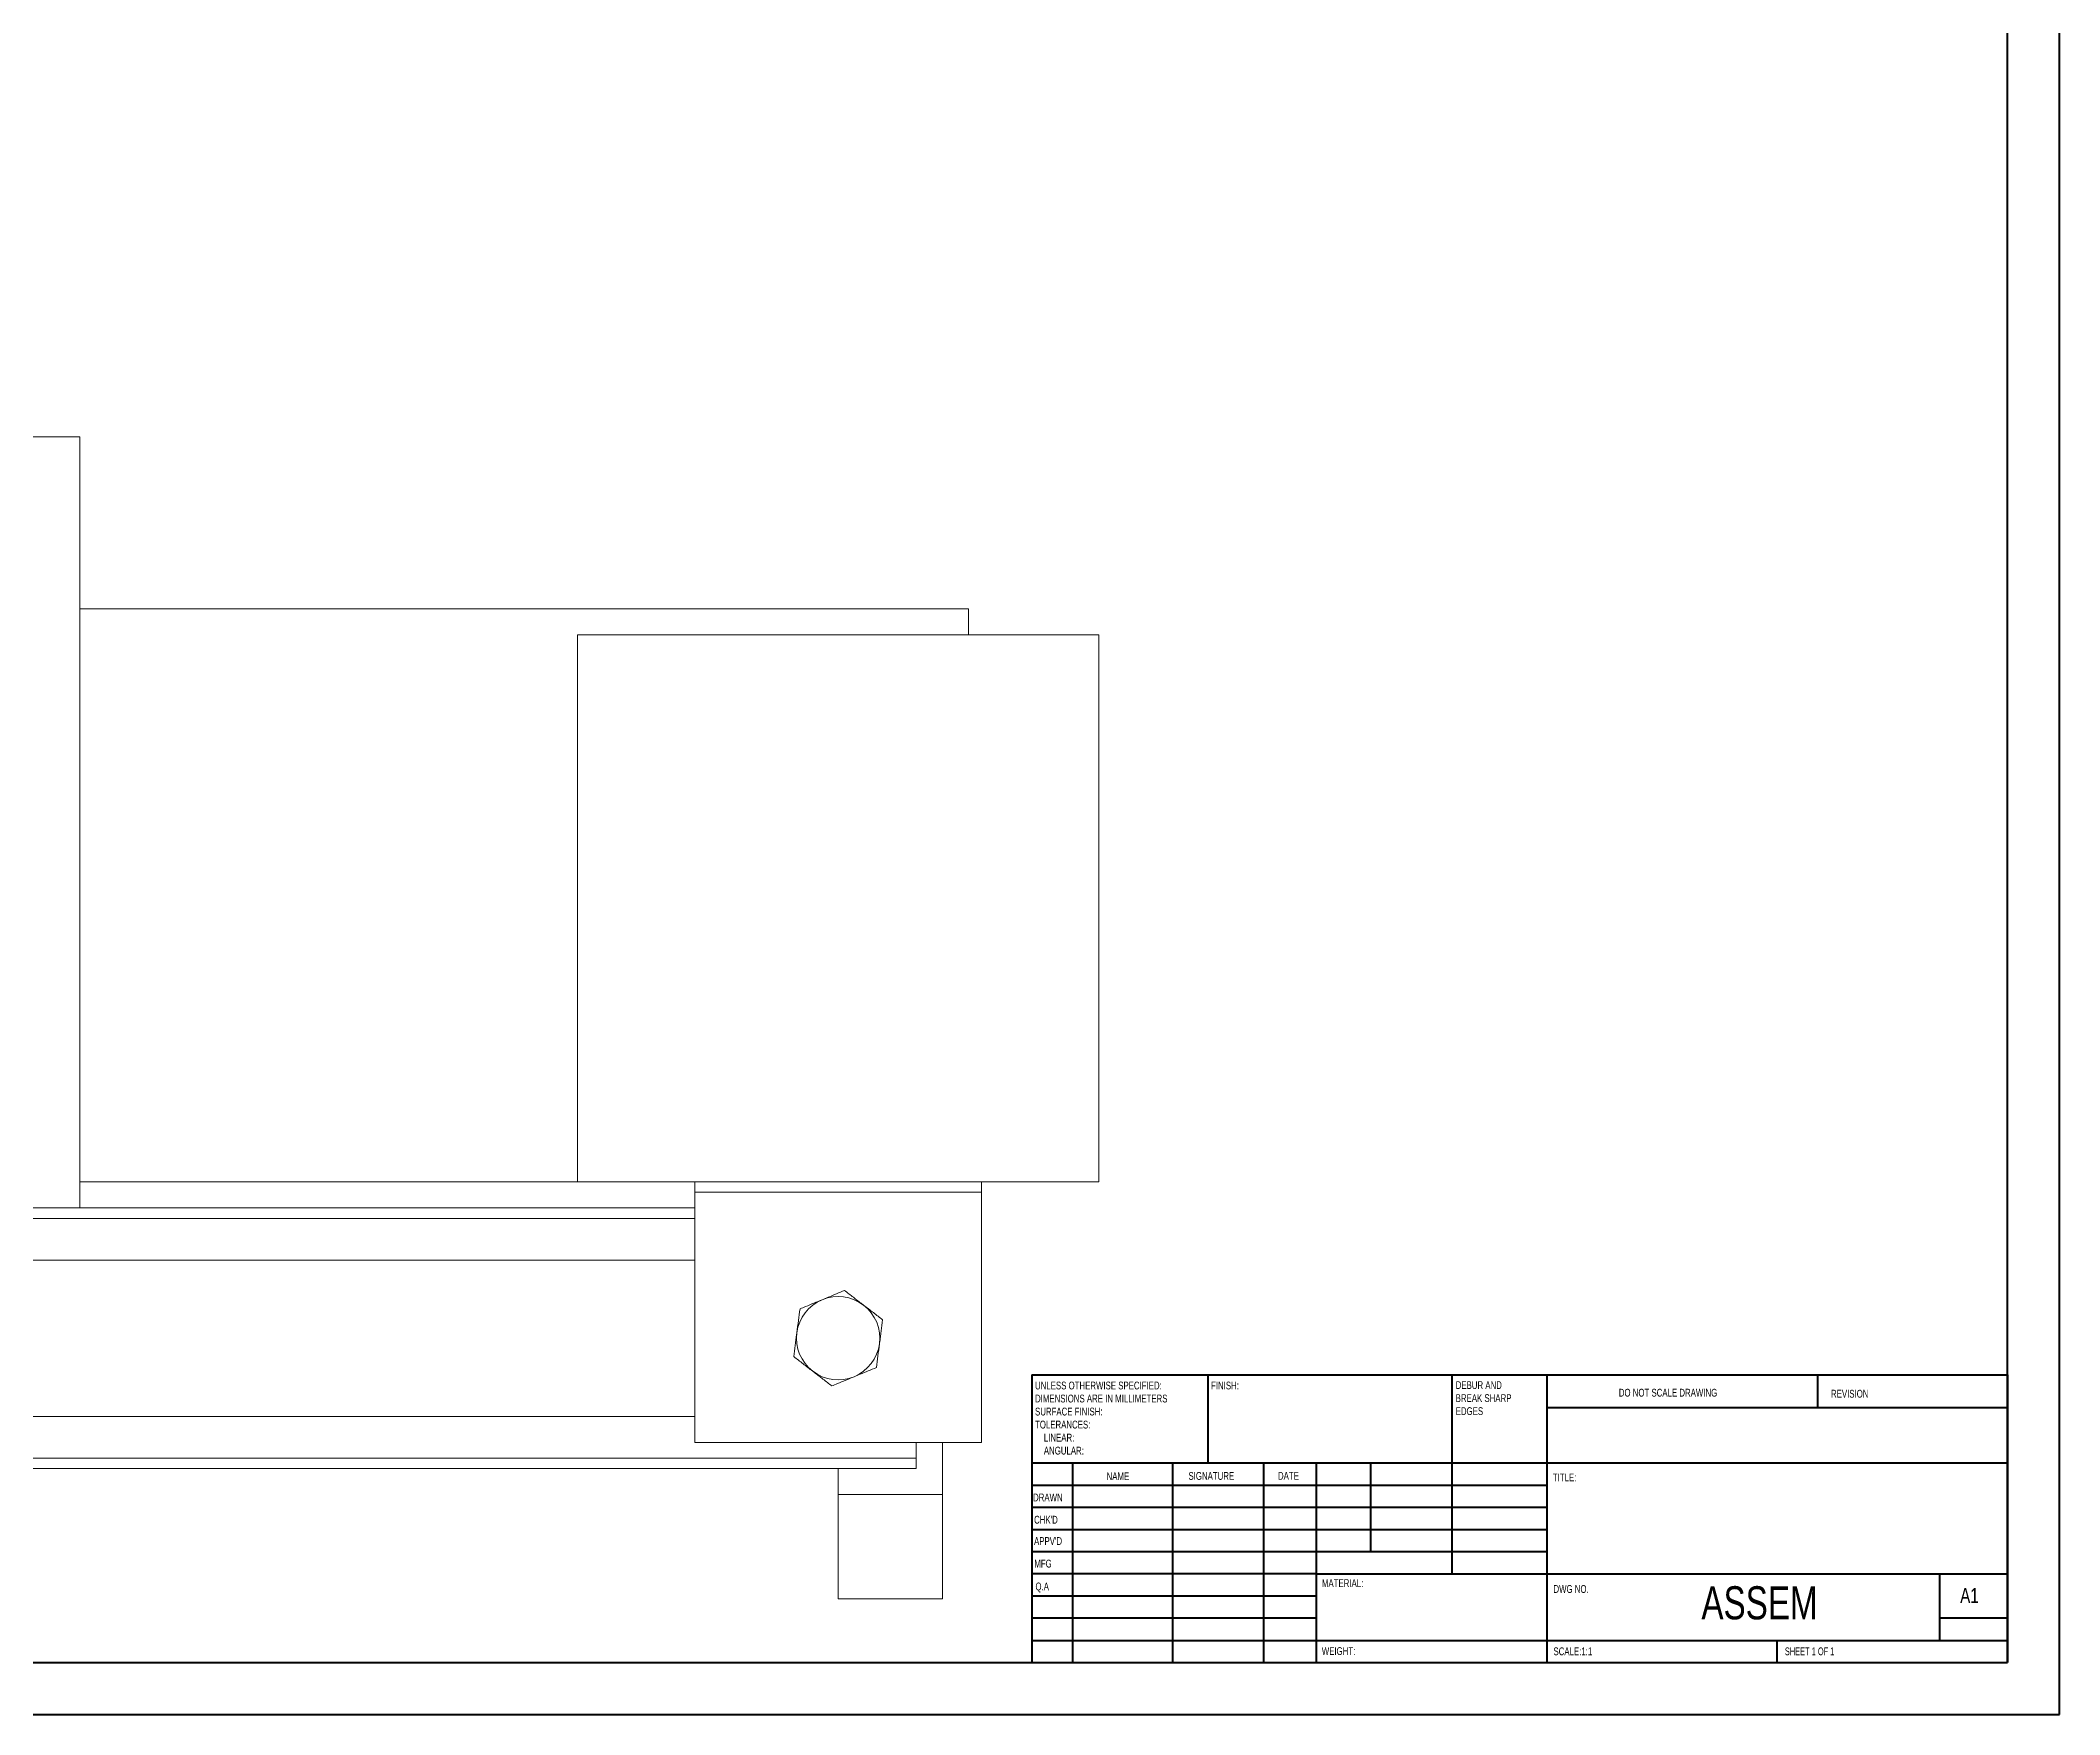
# Model space of a CAD drawing. Header units: millimetres. Extents: x 0 to 119, y 0 to 84.
# Drawn here: x 80.16 to 118.91, y 0.02 to 32.15 of the extents above; entities that cross this region are included whole.
import ezdxf

# ---------------------------------------------------------------- set-up
doc = ezdxf.new("R2010")
doc.units = ezdxf.units.MM
doc.styles.add('SLDTEXTSTYLE0', font='TXT', dxfattribs={"width": 0.75})
doc.styles.add('SLDTEXTSTYLE1', font='TXT', dxfattribs={"width": 0.6875})

# ---------------------------------------------------------------- blocks, each defined once
blk = doc.blocks.new('SW_NOTE_0')
at = {"color": 0, "linetype": 'Continuous', "lineweight": 0, "char_height": 0.15, "attachment_point": 1, "style": 'SLDTEXTSTYLE0'}
for s, insert in [('DEBUR AND', (0, 0.193)), ('BREAK SHARP', (0, -0.057)), ('EDGES', (0, -0.307))]:
    blk.add_mtext(s, dxfattribs=dict(at, insert=insert))
blk = doc.blocks.new('SW_NOTE_1')
at = {"color": 0, "linetype": 'Continuous', "lineweight": 0, "char_height": 0.15, "attachment_point": 1, "style": 'SLDTEXTSTYLE0'}
for s, insert in [('UNLESS OTHERWISE SPECIFIED:', (0, 0.193)), ('SURFACE FINISH:', (0, -0.307)), ('DIMENSIONS ARE IN MILLIMETERS', (0, -0.057)), ('TOLERANCES:', (0, -0.557)), ('ANGULAR:', (0.169, -1.057)), ('LINEAR:', (0.169, -0.807))]:
    blk.add_mtext(s, dxfattribs=dict(at, insert=insert))

msp = doc.modelspace()

# ---------------------------------------------------------------- linework, layer by layer
at = {"color": 7, "linetype": 'Continuous', "lineweight": 40}
for p, q in [((118.908, 0.021), (118.908, 84.121)), ((117.908, 1.021), (117.908, 83.121)), ((99.188, 6.546), (117.908, 6.546)), ((99.188, 6.546), (99.188, 1.021)), ((102.568, 4.846), (102.568, 6.546)), ((107.248, 6.546), (107.248, 2.721)), ((109.068, 6.546), (109.068, 1.021)), ((114.268, 5.909), (114.268, 6.546)), ((117.908, 6.546), (117.908, 1.021)), ((117.908, 5.909), (109.068, 5.909)), ((117.908, 4.846), (99.188, 4.846)), ((99.968, 4.846), (99.968, 1.021)), ((101.887, 4.846), (101.887, 1.021)), ((103.628, 4.846), (103.628, 1.021)), ((104.648, 1.021), (104.648, 4.846)), ((105.688, 3.146), (105.688, 4.846)), ((109.068, 4.421), (99.188, 4.421)), ((109.068, 3.996), (99.188, 3.996)), ((109.068, 3.571), (99.188, 3.571)), ((109.068, 3.146), (99.188, 3.146)), ((104.648, 2.721), (99.188, 2.721)), ((104.648, 2.721), (117.908, 2.721)), ((116.608, 1.446), (116.608, 2.721)), ((104.648, 2.296), (99.188, 2.296)), ((104.648, 1.871), (99.188, 1.871)), ((117.908, 1.871), (116.608, 1.871)), ((99.188, 1.446), (117.908, 1.446)), ((113.488, 1.021), (113.488, 1.446)), ((2.508, 1.021), (117.908, 1.021)), ((0.008, 0.021), (118.908, 0.021))]:
    msp.add_line(p, q, dxfattribs=at)
at = {"color": 7, "linetype": 'Continuous', "lineweight": 15}
for p, q in [((61.917, 24.546), (80.917, 24.546)), ((80.917, 24.546), (80.917, 9.746)), ((80.917, 21.246), (97.969, 21.246)), ((97.969, 21.246), (97.969, 20.746)), ((90.469, 20.746), (90.469, 10.246)), ((90.469, 20.746), (100.469, 20.746)), ((100.469, 20.746), (100.469, 10.246)), ((80.917, 10.246), (90.469, 10.246)), ((90.469, 10.246), (100.469, 10.246)), ((92.719, 10.246), (92.719, 10.046)), ((98.219, 10.246), (98.219, 10.046)), ((51.219, 9.746), (92.719, 9.746)), ((98.219, 10.046), (92.719, 10.046)), ((92.719, 10.046), (92.719, 5.246)), ((98.219, 10.046), (98.219, 5.246)), ((92.719, 8.746), (51.219, 8.746)), ((92.719, 5.746), (51.219, 5.746)), ((98.219, 5.246), (92.719, 5.246)), ((96.969, 4.946), (96.969, 5.246)), ((97.469, 4.246), (97.469, 5.246)), ((46.969, 4.946), (96.969, 4.946)), ((46.969, 4.746), (96.969, 4.746)), ((95.469, 4.246), (95.469, 4.746)), ((96.969, 4.746), (96.969, 4.946)), ((95.469, 2.246), (95.469, 4.246)), ((95.469, 4.246), (97.469, 4.246)), ((97.469, 2.246), (97.469, 4.246)), ((95.469, 2.246), (97.469, 2.246))]:
    msp.add_line(p, q, dxfattribs=at)
at = {"color": 8, "linetype": 'Continuous', "lineweight": 15}
msp.add_line((51.219, 9.546), (92.719, 9.546), dxfattribs=at)
at = {"color": 7, "linetype": 'Continuous', "lineweight": 15}
for start, end in [(112.4483, 172.4483), (52.4483, 112.4483), (352.4483, 52.4483), (172.4483, 232.4483), (292.4483, 352.4483), (232.4483, 292.4483)]:
    msp.add_arc((95.469, 7.246), 0.8, start, end, dxfattribs=at)
for points, knots in [([(95.591, 8.162), (95.488, 8.119), (95.347, 8.061), (95.203, 8.001), (95.164, 7.985)], [0, 0, 0, 0, 0.731368, 1, 1, 1, 1]), ([(95.957, 7.88), (95.948, 7.887), (95.882, 7.937), (95.759, 8.032), (95.647, 8.118), (95.591, 8.162)], [0, 0, 0, 0, 0.070085, 0.530785, 1, 1, 1, 1]), ([(94.737, 7.809), (94.727, 7.734), (94.707, 7.584), (94.687, 7.429), (94.676, 7.351)], [0, 0, 0, 0, 0.495457, 1, 1, 1, 1]), ([(95.164, 7.985), (95.057, 7.941), (94.912, 7.881), (94.773, 7.824), (94.737, 7.809)], [0, 0, 0, 0, 0.742451, 1, 1, 1, 1]), ([(96.323, 7.599), (96.264, 7.644), (96.144, 7.736), (96.02, 7.832), (95.957, 7.88)], [0, 0, 0, 0, 0.4954573, 1, 1, 1, 1]), ([(96.262, 7.141), (96.264, 7.151), (96.275, 7.234), (96.295, 7.389), (96.314, 7.528), (96.323, 7.599)], [0, 0, 0, 0, 0.070084, 0.530784, 1, 1, 1, 1]), ([(94.676, 7.351), (94.675, 7.34), (94.664, 7.258), (94.643, 7.103), (94.625, 6.963), (94.616, 6.893)], [0, 0, 0, 0, 0.070087, 0.530783, 1, 1, 1, 1]), ([(96.202, 6.683), (96.212, 6.757), (96.231, 6.907), (96.252, 7.062), (96.262, 7.141)], [0, 0, 0, 0, 0.495458, 1, 1, 1, 1]), ([(94.616, 6.893), (94.675, 6.847), (94.795, 6.755), (94.919, 6.66), (94.982, 6.612)], [0, 0, 0, 0, 0.495459, 1, 1, 1, 1]), ([(94.982, 6.612), (94.99, 6.605), (95.056, 6.554), (95.18, 6.459), (95.292, 6.373), (95.348, 6.33)], [0, 0, 0, 0, 0.070087, 0.530783, 1, 1, 1, 1]), ([(95.775, 6.506), (95.814, 6.522), (95.958, 6.582), (96.099, 6.64), (96.202, 6.683)], [0, 0, 0, 0, 0.268631, 1, 1, 1, 1]), ([(95.348, 6.33), (95.384, 6.345), (95.523, 6.402), (95.667, 6.462), (95.775, 6.506)], [0, 0, 0, 0, 0.257545, 1, 1, 1, 1])]:
    msp.add_open_spline(points, degree=3, knots=knots, dxfattribs=at)

# ---------------------------------------------------------------- block references
at = {"color": 7, "linetype": 'Continuous', "lineweight": 0}
for name, p in [('SW_NOTE_1', (99.247, 6.22)), ('SW_NOTE_0', (107.319, 6.228))]:
    msp.add_blockref(name, p, dxfattribs=at)

# ---------------------------------------------------------------- texts
for s, insert, char_height, attachment_point, style in [('FINISH:', (102.625, 6.413), 0.15, 1, 'SLDTEXTSTYLE0'), ('DO NOT SCALE DRAWING', (110.449, 6.275), 0.15, 1, 'SLDTEXTSTYLE0'), ('REVISION', (114.521, 6.255), 0.15, 1, 'SLDTEXTSTYLE0'), ('NAME', (100.62, 4.672), 0.15, 1, 'SLDTEXTSTYLE0'), ('SIGNATURE', (102.191, 4.678), 0.15, 1, 'SLDTEXTSTYLE0'), ('DATE', (103.909, 4.679), 0.15, 1, 'SLDTEXTSTYLE0'), ('DRAWN', (99.209, 4.264), 0.15, 1, 'SLDTEXTSTYLE0'), ('TITLE:', (109.184, 4.649), 0.15, 1, 'SLDTEXTSTYLE0'), ("CHK'D", (99.229, 3.837), 0.15, 1, 'SLDTEXTSTYLE0'), ("APPV'D", (99.228, 3.428), 0.15, 1, 'SLDTEXTSTYLE0'), ('MFG', (99.233, 2.995), 0.15, 1, 'SLDTEXTSTYLE0'), ('Q.A', (99.255, 2.556), 0.15, 1, 'SLDTEXTSTYLE0'), ('MATERIAL:', (104.752, 2.62), 0.15, 1, 'SLDTEXTSTYLE0'), ('DWG NO.', (109.195, 2.508), 0.15, 1, 'SLDTEXTSTYLE0'), ('ASSEM', (113.149, 2.485), 0.635, 2, 'SLDTEXTSTYLE0'), ('A1', (117, 2.452), 0.291, 1, 'SLDTEXTSTYLE0'), ('WEIGHT:', (104.75, 1.316), 0.1499, 1, 'SLDTEXTSTYLE0'), ('SCALE:1:1', (109.195, 1.311), 0.15, 1, 'SLDTEXTSTYLE0'), ('SHEET 1 OF 1', (113.636, 1.311), 0.15, 1, 'SLDTEXTSTYLE1')]:
    msp.add_mtext(s, dxfattribs=dict(at, insert=insert, char_height=char_height, attachment_point=attachment_point, style=style))

doc.saveas('drawing.dxf')
